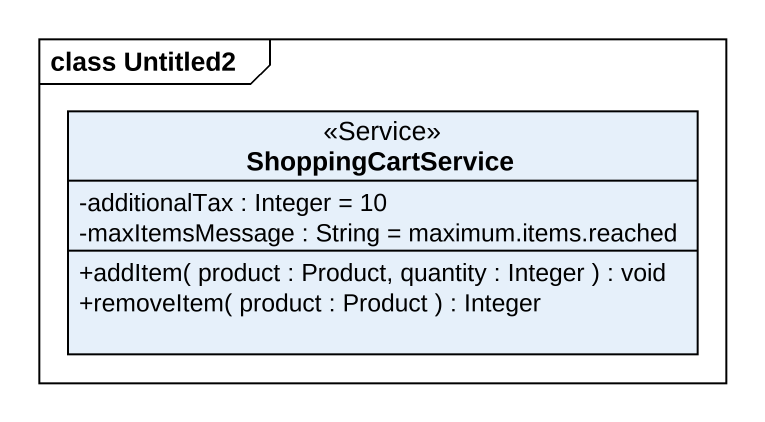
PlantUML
@startuml
mainframe class Untitled2
hide circle
hide empty members
skinparam classAttributeIconSize 0
class ShoppingCartService <<Service>> {
  -additionalTax : Integer = 10
  -maxItemsMessage : String = maximum.items.reached
  +addItem( product : Product, quantity : Integer ) : void
  +removeItem( product : Product ) : Integer
}
@enduml
